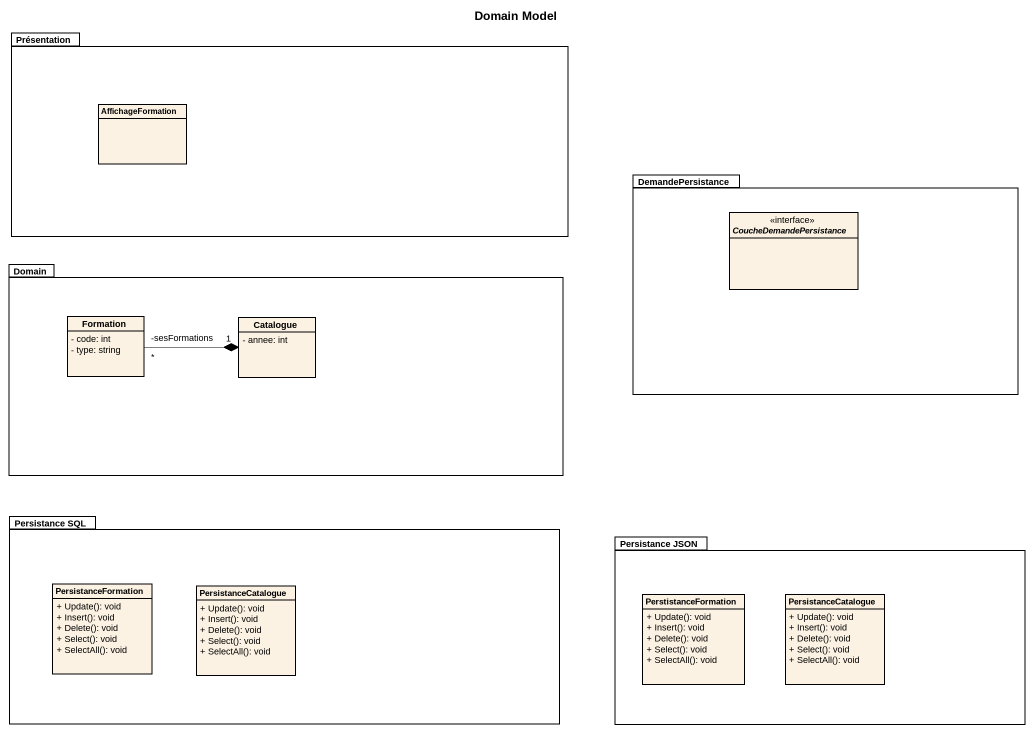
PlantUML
@startuml
title Domain Model
hide circle
hide empty members
skinparam classAttributeIconSize 0
package Présentation {
  class AffichageFormation
}
package DemandePersistance {
  interface CoucheDemandePersistance <<interface>>
}
package Domain {
  class Formation {
    - code: int
    - type: string
  }
  class Catalogue {
    - annee: int
  }
}
package "Persistance SQL" as Persistance_SQL {
  class PersistanceFormation {
    + Update(): void
    + Insert(): void
    + Delete(): void
    + Select(): void
    + SelectAll(): void
  }
  class PersistanceCatalogue {
    + Update(): void
    + Insert(): void
    + Delete(): void
    + Select(): void
    + SelectAll(): void
  }
}
package "Persistance JSON" as Persistance_JSON {
  class PerstistanceFormation {
    + Update(): void
    + Insert(): void
    + Delete(): void
    + Select(): void
    + SelectAll(): void
  }
  class "PersistanceCatalogue" as PersistanceCatalogue_2 {
    + Update(): void
    + Insert(): void
    + Delete(): void
    + Select(): void
    + SelectAll(): void
  }
}
Formation "-sesFormations\n*" -right-* "1" Catalogue
@enduml
